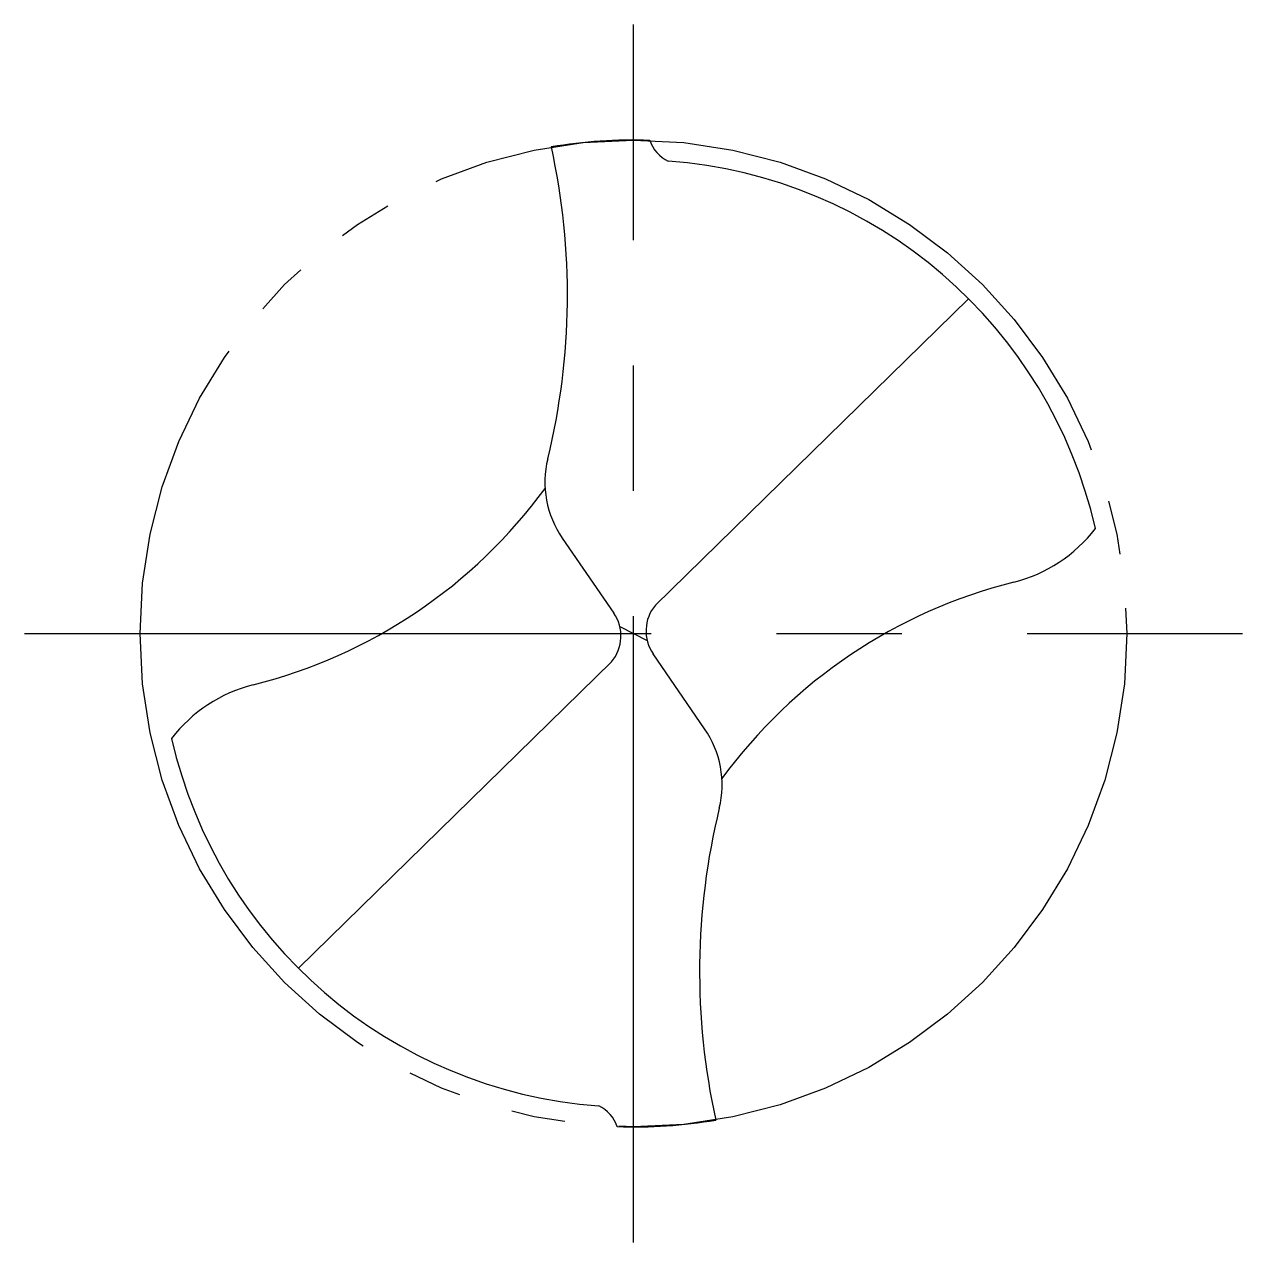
# Model space of a CAD drawing. Header units: millimetres. Extents: x 786.5 to 798.9, y 3717 to 3729.3.
import ezdxf

# ---------------------------------------------------------------- set-up
doc = ezdxf.new("R2010")
doc.units = ezdxf.units.MM
for name, pattern in [('ACAD_ISO04W100', [30, 24, -3, 0, -3]), ('CENTER', [50.8, 31.75, -6.35, 6.35, -6.35]), ('DOT_CENTER', [2, 1.25, -0.25, 0.25, -0.25]), ('JIS_09_08', [10.75, 8, -0.55, 0.55, -0.55, 0.55, -0.55])]:
    doc.linetypes.add(name, pattern=pattern)
for name, color, linetype in [('中心线', 2, 'ACAD_ISO04W100'), ('虚线轮廓', 1, 'Continuous'), ('轮廓', 4, 'Continuous')]:
    doc.layers.add(name, color=color, linetype=linetype)

msp = doc.modelspace()

# ---------------------------------------------------------------- linework, layer by layer
at = {"layer": '中心线', "linetype": 'CENTER', "ltscale": 0.2}
for p, q in [((792.687, 3716.979), (792.687, 3729.325)), ((786.515, 3723.152), (798.86, 3723.152))]:
    msp.add_line(p, q, dxfattribs=at)
at = {"layer": '虚线轮廓', "color": 7, "linetype": 'JIS_09_08'}
msp.add_circle((792.687, 3723.152), 5, dxfattribs=at)
at = {"layer": '轮廓', "linetype": 'Continuous'}
for p, q in [((792.909, 3723.439), (796.082, 3726.545)), ((792.465, 3722.865), (789.292, 3719.759))]:
    msp.add_line(p, q, dxfattribs=at)
at = {"layer": '轮廓'}
for p, q in [((791.966, 3724.117), (792.489, 3723.359)), ((792.549, 3723.224), (792.825, 3723.08)), ((793.408, 3722.187), (792.886, 3722.945))]:
    msp.add_line(p, q, dxfattribs=at)
at = {"layer": '轮廓', "linetype": 'Continuous'}
for centre, radius, start, end in [((785.034, 3726.58), 6.984, 346.2656, 12.4199), ((787.562, 3727.713), 5.238, 284.056, 323.8471), ((797.812, 3718.591), 5.238, 104.056, 143.8471), ((793.222, 3723.177), 0.408, 140.0674, 214.5919), ((792.152, 3723.127), 0.408, 320.0674, 34.5919), ((800.341, 3719.724), 6.984, 166.2656, 192.4199)]:
    msp.add_arc(centre, radius, start, end, dxfattribs=at)
at = {"layer": '轮廓', "linetype": 'DOT_CENTER'}
for start, end in [(88.1136, 99.5919), (268.1136, 279.5919)]:
    msp.add_arc((792.687, 3723.152), 5, start, end, dxfattribs=at)
at = {"layer": '轮廓'}
for centre, radius, start, end in [((793.19, 3728.263), 0.357, 198.5303, 245.0028), ((792.687, 3723.152), 4.8, 12.8056, 85.7904), ((792.789, 3724.685), 1, 166.2656, 214.5919), ((796.176, 3725.127), 1.5, 284.056, 322.6074), ((789.198, 3721.177), 1.5, 104.056, 142.6074), ((792.585, 3721.619), 1, 346.2656, 34.5919), ((792.687, 3723.152), 4.8, 192.8056, 265.7904), ((792.184, 3718.041), 0.357, 18.5303, 65.0028)]:
    msp.add_arc(centre, radius, start, end, dxfattribs=at)

doc.saveas('drawing.dxf')
